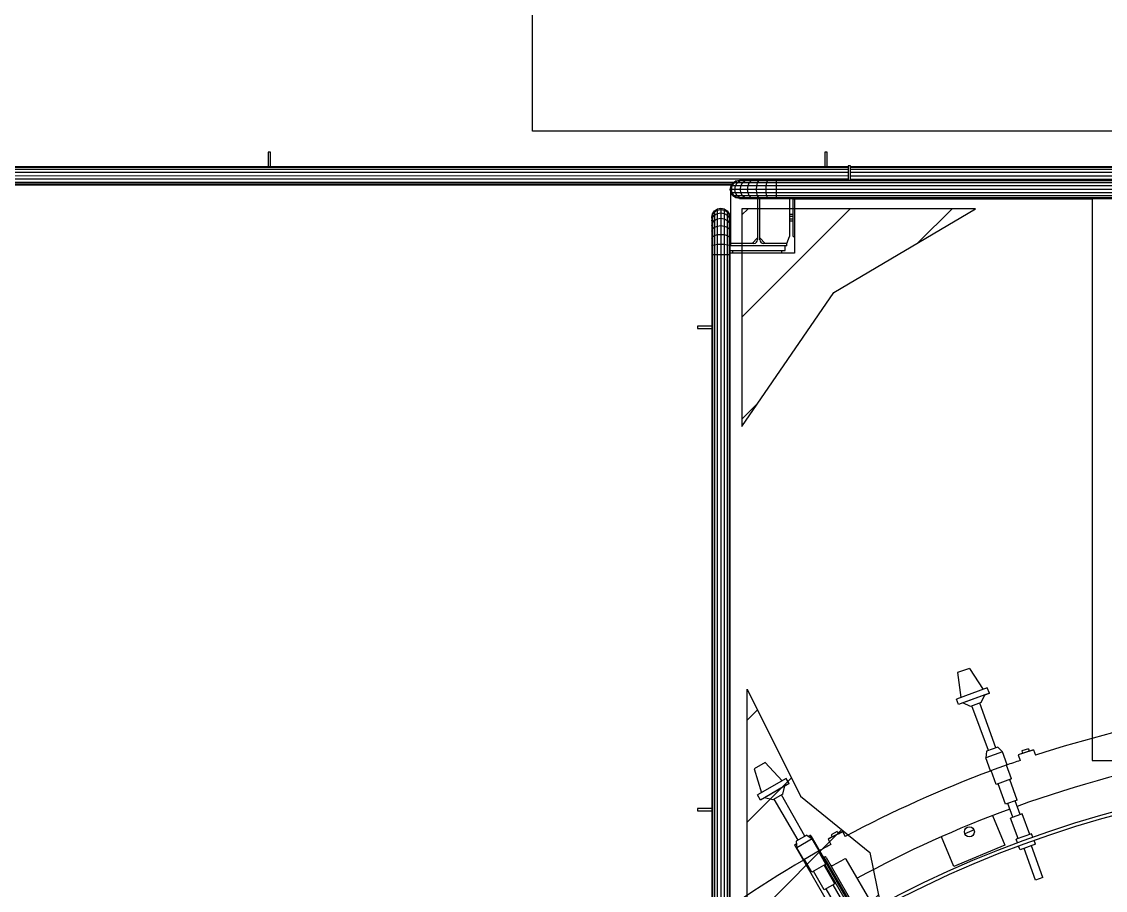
# Model space of a CAD drawing. Header units: metres. Extents: x 0 to 63075, y 0 to 44550.
# Drawn here: x 59312 to 59751.8, y 40773.4 to 41125.8 of the extents above; entities that cross this region are included whole.
import ezdxf

# ---------------------------------------------------------------- set-up
doc = ezdxf.new("R2010")
doc.units = ezdxf.units.M
doc.header["$LTSCALE"] = 75
for name, color, linetype in [('GSB', 7, 'Continuous'), ('ML6', 1, 'Continuous'), ('SDM', 7, 'Continuous'), ('SL1', 8, 'Continuous')]:
    doc.layers.add(name, color=color, linetype=linetype)
doc.styles.add('ROMANS', font='ROMANS.SHX')
doc.dimstyles.new('75___1-75', dxfattribs={"dimscale": 75, "dimtxt": 2.5, "dimasz": 2, "dimexe": 1.5, "dimexo": 1, "dimgap": 0.5, "dimtad": 1, "dimdec": 0, "dimzin": 12, "dimtxsty": 'ROMANS', "dimcen": 0, "dimclrd": 256, "dimclre": 256, "dimclrt": 3, "dimazin": 3, "dimtfac": 1, "dimtdec": 0, "dimtmove": 0, "dimatfit": 0, "dimfxl": 1, "dimlwd": -1, "dimlwe": -1, "dimarcsym": 0})
pattern_1 = [(44.99813, (326091.56, -18363.04), (-137.8813, 137.89033), [])]

# ---------------------------------------------------------------- blocks, each defined once
blk = doc.blocks.new('A$C6bae614f')
at = {"layer": 'SL1'}
h = blk.add_hatch(dxfattribs=at)
h.set_pattern_fill('_USER', color=256, scale=195, angle=44.9981, style=0, pattern_type=0)
h.set_pattern_definition(pattern_1)
h.paths.add_polyline_path([(411327.4, 47950.9), (411710.6, 48177.3), (411078.7, 48177.3), (411078.7, 47589.3)])
h = blk.add_hatch(dxfattribs=at)
h.set_pattern_fill('_USER', color=256, scale=195, angle=44.9981, style=0, pattern_type=0)
h.set_pattern_definition(pattern_1)
h.paths.add_polyline_path([(411093.1, 45576.3), (411093.2, 46879.6), (411237.4, 46590.4), (411424.6, 46437.9), (411471.5, 46208.4), (411418.3, 45980), (411218, 45793.8)])
for p, q in [((410513.2, 48386.9), (410513.3, 50484.1)), ((414924.5, 48386.7), (410513.2, 48386.9)), ((409798.7, 48330.1), (409798.7, 48291)), ((409805, 48330.1), (409798.7, 48330.1)), ((409805, 48291), (409805, 48330.1)), ((411303.2, 48330), (411303.2, 48290.9)), ((411309.5, 48330), (411303.2, 48330)), ((411309.5, 48290.9), (411309.5, 48330)), ((377948.1, 48292), (411365.7, 48290.9)), ((411365.7, 48293), (411365.7, 48253.9)), ((411372, 48293), (411365.7, 48293)), ((411372, 48253.9), (411372, 48293)), ((411372, 48290.9), (412564.8, 48290.9)), ((377932.9, 48267.6), (411365.7, 48266.5)), ((377934, 48277), (411365.7, 48275.9)), ((377937.3, 48284.9), (411365.7, 48283.8)), ((377942.2, 48290.2), (411365.7, 48289.1)), ((411372, 48289.1), (412564.8, 48289)), ((411372, 48283.8), (412564.8, 48283.7)), ((411372, 48275.9), (412564.8, 48275.8)), ((411372, 48266.5), (412564.8, 48266.5)), ((411365.7, 48257.2), (377934, 48258.3)), ((377937.3, 48250.4), (411058.5, 48249.3)), ((377942.2, 48245.1), (411052.9, 48244)), ((377948.1, 48243.2), (411051.7, 48242.1)), ((411047.6, 48229.5), (411049.5, 48238.9)), ((411049.5, 48238.9), (411054.8, 48246.8)), ((417690.1, 48238.7), (411049.5, 48238.9)), ((411050.7, 48229.5), (411052.6, 48238.9)), ((411052.6, 48238.9), (411057.7, 48246.8)), ((411054.8, 48246.8), (411062.7, 48252.1)), ((417684.8, 48246.6), (411054.8, 48246.8)), ((411057.7, 48246.8), (411065.4, 48252.1)), ((411059.9, 48229.5), (411061.6, 48238.9)), ((411061.6, 48238.9), (411066.4, 48246.8)), ((411062.7, 48252.1), (411072, 48253.9)), ((417676.9, 48251.9), (411062.7, 48252.1)), ((411065.4, 48252.1), (411074.5, 48253.9)), ((411066.4, 48246.8), (411073.5, 48252.1)), ((417667.5, 48253.7), (411072, 48253.9)), ((411073.5, 48252.1), (411081.9, 48253.9)), ((411074.8, 48229.5), (411076.2, 48238.9)), ((411076.2, 48238.9), (411080.3, 48246.8)), ((411080.3, 48246.8), (411086.5, 48252.1)), ((411086.5, 48252.1), (411093.8, 48253.9)), ((411094.5, 48229.5), (411095.6, 48238.9)), ((411095.6, 48238.9), (411098.9, 48246.8)), ((411098.9, 48246.8), (411103.9, 48252.1)), ((411103.9, 48252.1), (411109.7, 48253.9)), ((411118, 48229.5), (411118.9, 48238.9)), ((411118.9, 48238.9), (411121.1, 48246.8)), ((411121.1, 48246.8), (411124.6, 48252.1)), ((411124.6, 48252.1), (411128.6, 48253.9)), ((411144.3, 48229.5), (411144.8, 48238.9)), ((411144.8, 48238.9), (411145.9, 48246.8)), ((411145.9, 48246.8), (411147.7, 48252.1)), ((411147.7, 48252.1), (411149.8, 48253.9)), ((411172, 48252.1), (411172, 48253.9)), ((411172, 48246.8), (411172, 48252.1)), ((411172, 48238.9), (411172, 48246.8)), ((411172, 48229.5), (411172, 48238.9)), ((411372, 48257.2), (412564.8, 48257.2)), ((417679.6, 48229.3), (411047.6, 48229.5)), ((411049.5, 48220.2), (411047.6, 48229.5)), ((411048.3, 48226.3), (411048.3, 48077)), ((411048.3, 48222.4), (411049, 48222.4)), ((411054.8, 48212.3), (411049.5, 48220.2)), ((417690.1, 48220), (411049.5, 48220.2)), ((411052.6, 48220.2), (411050.7, 48229.5)), ((411057.7, 48212.3), (411052.6, 48220.2)), ((417684.8, 48212.1), (411054.8, 48212.3)), ((411062.7, 48207), (411054.8, 48212.3)), ((411065.4, 48207), (411057.7, 48212.3)), ((411061.6, 48220.2), (411059.9, 48229.5)), ((411066.4, 48212.3), (411061.6, 48220.2)), ((417676.9, 48206.8), (411062.7, 48207)), ((411072, 48205.1), (411062.7, 48207)), ((411074.5, 48205.1), (411065.4, 48207)), ((411073.5, 48207), (411066.4, 48212.3)), ((411072, 48205.1), (417667.5, 48204.9)), ((411081.9, 48205.1), (411073.5, 48207)), ((411076.2, 48220.2), (411074.8, 48229.5)), ((411080.3, 48212.3), (411076.2, 48220.2)), ((411086.5, 48207), (411080.3, 48212.3)), ((411093.8, 48205.1), (411086.5, 48207)), ((411095.6, 48220.2), (411094.5, 48229.5)), ((411098.9, 48212.3), (411095.6, 48220.2)), ((411103.8, 48207), (411098.9, 48212.3)), ((411109.7, 48205.1), (411103.8, 48207)), ((411118.9, 48220.2), (411118, 48229.5)), ((411121.1, 48212.3), (411118.9, 48220.2)), ((411124.6, 48207), (411121.1, 48212.3)), ((411121.4, 48205.1), (411121.4, 48093.6)), ((411128.6, 48205.1), (411124.6, 48207)), ((411127.2, 48093.6), (411127.2, 48205.1)), ((411144.8, 48220.2), (411144.3, 48229.5)), ((411145.9, 48212.3), (411144.8, 48220.2)), ((411147.7, 48207), (411145.9, 48212.3)), ((411149.8, 48205.1), (411147.7, 48207)), ((411172, 48220.2), (411172, 48229.5)), ((411172, 48212.3), (411172, 48220.2)), ((411172, 48207), (411172, 48212.3)), ((411172, 48205.1), (411172, 48207)), ((411206.8, 48205.1), (411207.2, 48204)), ((411207.2, 48204), (411207.2, 48102)), ((411217.2, 48204), (412025.5, 48204)), ((411217.2, 48102), (411217.2, 48204)), ((411221.5, 48204), (411221.5, 48057)), ((417717.5, 48203.8), (412025.5, 48204)), ((412025.5, 48204), (412025.5, 46686.5)), ((411004.8, 48171.3), (411012.7, 48176.6)), ((411012.7, 48176.6), (411022, 48178.4)), ((411012.7, 48173.5), (411012.7, 48176.6)), ((411012.7, 48173.5), (411022, 48175.3)), ((411022, 48178.4), (411022, 48108)), ((411022, 48178.4), (411031.3, 48176.6)), ((411022, 48175.3), (411031.3, 48173.5)), ((411031.3, 48176.6), (411031.3, 48107.2)), ((411031.3, 48176.6), (411039.3, 48171.3)), ((410997.6, 48154), (410999.5, 48163.4)), ((410997.6, 48151.5), (410999.5, 48160.6)), ((410997.6, 48154), (410997.6, 48151.5)), ((410997.6, 48144.1), (410999.5, 48152.6)), ((410997.6, 48151.5), (410997.6, 48097.4)), ((410999.5, 48163.4), (411004.8, 48171.3)), ((410999.5, 48160.6), (411004.8, 48168.4)), ((410999.5, 48160.6), (410999.5, 48163.4)), ((410999.5, 48160.6), (410999.5, 48152.6)), ((410999.5, 48152.6), (411004.8, 48159.7)), ((410999.5, 48152.6), (410999.5, 48101.5)), ((410999.5, 48139.5), (411004.8, 48145.7)), ((411004.8, 48168.4), (411012.7, 48173.5)), ((411004.8, 48168.4), (411004.8, 48171.3)), ((411004.8, 48168.4), (411004.8, 48127.2)), ((411004.8, 48159.7), (411012.7, 48164.5)), ((411004.8, 48145.7), (411012.7, 48149.9)), ((411012.7, 48130.4), (411012.7, 48173.5)), ((411012.7, 48164.5), (411022, 48166.1)), ((411012.7, 48149.9), (411022, 48151.3)), ((411022, 48166.1), (411031.3, 48164.5)), ((411022, 48151.3), (411031.3, 48149.9)), ((411031.3, 48173.5), (411039.3, 48168.4)), ((411031.3, 48164.5), (411039.3, 48159.7)), ((411031.3, 48149.9), (411039.3, 48145.7)), ((411039.3, 48171.3), (411039.3, 48145.7)), ((411039.3, 48171.3), (411044.6, 48163.4)), ((411039.3, 48168.4), (411044.6, 48160.6)), ((411039.3, 48159.7), (411044.6, 48152.6)), ((411039.3, 48145.7), (411044.6, 48139.5)), ((411039.3, 48145.7), (411039.3, 48127.1)), ((411044.6, 48160.6), (411044.6, 48163.4)), ((411044.6, 48163.4), (411046.4, 48154)), ((411044.6, 48160.6), (411044.6, 48139.5)), ((411044.6, 48160.6), (411046.4, 48151.5)), ((411044.6, 48152.6), (411046.4, 48144.1)), ((411046.4, 48151.5), (411046.4, 48154)), ((411046.4, 48151.5), (411046.4, 48097.4)), ((411207.2, 48162.3), (411217.2, 48162.3)), ((411217.2, 48156), (411207.2, 48156)), ((411207.2, 48150), (411217.2, 48150)), ((410997.6, 48132.2), (410999.5, 48139.5)), ((410997.6, 48116.4), (410999.5, 48122.2)), ((410999.5, 48122.2), (411004.8, 48127.2)), ((411004.8, 48127.2), (411012.7, 48130.4)), ((411004.8, 48127.2), (411004.8, 48104.9)), ((411012.7, 48130.4), (411022, 48131.6)), ((411012.7, 48107.2), (411012.7, 48130.4)), ((411022, 48131.6), (411031.3, 48130.4)), ((411031.3, 48130.4), (411039.3, 48127.1)), ((411039.3, 48127.1), (411044.6, 48122.2)), ((411039.3, 48127.1), (411039.3, 48104.9)), ((411044.6, 48139.5), (411044.6, 48122.2)), ((411044.6, 48139.5), (411046.4, 48132.2)), ((411044.6, 48122.2), (411046.4, 48116.4)), ((411044.6, 48122.2), (411044.6, 48101.5)), ((411217.2, 48143.7), (411207.2, 48143.7)), ((410997.6, 48097.4), (410999.5, 48101.5)), ((410997.6, 48097.4), (410997.6, 48076.3)), ((410999.5, 48101.5), (411004.8, 48104.9)), ((410999.5, 48101.5), (410999.5, 48078.4)), ((411004.8, 48104.9), (411012.7, 48107.2)), ((411004.8, 48104.9), (411004.8, 48080.1)), ((411012.7, 48107.2), (411022, 48108)), ((411012.7, 48081.3), (411012.7, 48107.2)), ((411022, 48108), (411031.3, 48107.2)), ((411022, 48108), (411022, 48081.7)), ((411031.3, 48107.2), (411031.3, 48081.3)), ((411031.3, 48107.2), (411039.3, 48104.9)), ((411039.3, 48104.9), (411039.3, 48080.1)), ((411039.3, 48104.9), (411044.6, 48101.5)), ((411044.6, 48101.5), (411044.6, 48078.4)), ((411044.6, 48101.5), (411046.4, 48097.4)), ((411046.4, 48097.4), (411046.4, 48076.3)), ((411106.4, 48083.6), (411121.4, 48098.6)), ((411127.2, 48098.6), (411142.2, 48083.6)), ((411200.3, 48083.6), (411207.2, 48102)), ((411217.2, 48102), (411221.5, 48102)), ((410997.6, 48076.3), (410997.4, 42344.5)), ((410997.6, 48076.3), (410999.5, 48078.4)), ((410999.5, 48078.4), (410999.3, 42332.7)), ((410999.5, 48078.4), (411004.8, 48080.1)), ((411004.8, 48080.1), (411004.6, 42327.7)), ((411004.8, 48080.1), (411012.7, 48081.3)), ((411012.5, 42322.6), (411012.7, 48081.3)), ((411012.7, 48081.3), (411022, 48081.7)), ((411022, 48081.7), (411021.8, 42320.8)), ((411022, 48081.7), (411031.3, 48081.3)), ((411031.3, 48081.3), (411031.2, 42319.5)), ((411031.3, 48081.3), (411039.3, 48080.1)), ((411039.3, 48080.1), (411039.1, 42324.8)), ((411039.3, 48080.1), (411044.6, 48078.4)), ((411044.6, 48078.4), (411044.4, 42332.7)), ((411044.6, 48078.4), (411046.4, 48076.3)), ((411046.4, 48076.3), (411046.2, 42344.5)), ((411200.3, 48077), (411046.4, 48077)), ((411046.4, 48064.5), (411195.5, 48064.5)), ((411221.5, 48057), (411046.4, 48057)), ((411111.4, 48083.6), (411048.3, 48083.6)), ((411054, 48057), (411054, 48064.5)), ((411200.3, 48083.6), (411137.2, 48083.6)), ((411187, 48057), (411187, 48064.5)), ((411195.5, 48064.5), (411195.5, 48077)), ((411200.3, 48077), (411200.3, 48083.6)), ((410997.6, 48054), (410999.5, 48054)), ((410999.5, 48054), (411004.8, 48054)), ((411004.8, 48054), (411012.7, 48054)), ((411012.7, 48054), (411022, 48054)), ((411022, 48054), (411031.3, 48054)), ((411031.3, 48054), (411039.3, 48054)), ((411039.3, 48054), (411044.6, 48054)), ((411044.6, 48054), (411046.4, 48054)), ((410997.6, 47860.4), (410958.5, 47860.4)), ((410958.5, 47860.4), (410958.5, 47854)), ((410958.5, 47854), (410997.6, 47854)), ((411693.6, 46935.6), (411662, 46924.1)), ((411662, 46924.1), (411670.2, 46856.9)), ((411693.6, 46935.6), (411730.5, 46878.8)), ((411742.1, 46883), (411658.6, 46852.6)), ((411747.6, 46868.2), (411664, 46837.8)), ((411735.7, 46863.8), (411675.9, 46842.1)), ((411725.8, 46843.3), (411735.7, 46863.8)), ((411735.7, 46863.8), (411747.6, 46868.2)), ((411747.6, 46868.2), (411742.1, 46883)), ((411664, 46837.8), (411658.6, 46852.6)), ((411675.9, 46842.1), (411664, 46837.8)), ((411696.6, 46832.7), (411675.9, 46842.1)), ((411725.8, 46843.3), (411696.6, 46832.7)), ((411745, 46713.9), (411700.4, 46834)), ((411765.1, 46721.2), (411722.1, 46841.9)), ((411739.7, 46712), (411738.3, 46693.8)), ((411783.2, 46710.1), (411738.3, 46693.8)), ((411770.4, 46723.2), (411739.7, 46712)), ((411770.4, 46723.2), (411783.2, 46710.1)), ((411795.9, 46675.1), (411783.2, 46710.1)), ((411867.3, 46715.5), (411825.7, 46702.2)), ((411853.4, 46718.4), (411835.4, 46712.6)), ((411835.4, 46712.6), (411837.5, 46705.9)), ((411855.6, 46711.8), (411837.5, 46705.9)), ((411853.4, 46718.4), (411855.6, 46711.8)), ((411855.6, 46711.8), (411867.3, 46715.5)), ((411867.3, 46715.5), (411872.1, 46700.8)), ((411141.5, 46681.3), (411112.4, 46664.5)), ((411141.5, 46681.3), (411187.7, 46631.9)), ((411751, 46658.8), (411738.3, 46693.8)), ((411837.5, 46705.9), (411825.7, 46702.2)), ((411825.7, 46702.2), (411830.6, 46686.9)), ((412025.5, 46686.5), (412129.9, 46686.5)), ((411112.4, 46664.5), (411132.1, 46599.8)), ((411795.9, 46675.1), (411751, 46658.8)), ((411766.5, 46621.8), (411752.8, 46659.4)), ((411807.9, 46636.9), (411794.2, 46674.5)), ((411198.4, 46638.1), (411121.4, 46593.6)), ((411206.3, 46624.4), (411129.3, 46579.9)), ((411195.3, 46618), (411206.3, 46624.4)), ((411206.3, 46624.4), (411198.4, 46638.1)), ((411807.9, 46636.9), (411766.5, 46621.8)), ((411791.5, 46568.6), (411771.5, 46623.7)), ((411822.9, 46580), (411802.9, 46635.1)), ((411129.3, 46579.9), (411121.4, 46593.6)), ((411195.3, 46618), (411140.3, 46586.2)), ((411189.2, 46596.1), (411162.3, 46580.5)), ((411249.1, 46482.7), (411185.8, 46594.1)), ((411189.2, 46596.1), (411195.3, 46618)), ((411140.3, 46586.2), (411129.3, 46579.9)), ((411162.3, 46580.5), (411140.3, 46586.2)), ((411230.6, 46472), (411165.8, 46582.5)), ((411822.9, 46580), (411791.5, 46568.6)), ((411810.8, 46533.4), (411797.2, 46570.7)), ((411830.7, 46540.7), (411817.2, 46577.9)), ((410958.5, 46557.4), (410958.5, 46551)), ((410997.6, 46557.4), (410958.5, 46557.4)), ((410958.5, 46551), (410997.6, 46551)), ((411756.5, 46538.3), (411789.8, 46458)), ((411836.5, 46542.7), (411805.1, 46531.3)), ((411856.7, 46487.2), (411836.5, 46542.7)), ((411825.3, 46475.8), (411805.1, 46531.3)), ((411254, 46485.5), (411225.7, 46469.2)), ((411254, 46485.5), (411268.8, 46474.9)), ((411263.8, 46484), (411259.5, 46481.5)), ((411265, 46484.6), (411263.8, 46484)), ((411263.8, 46484), (411391.3, 46263)), ((411265, 46484.6), (411392.5, 46263.7)), ((411350.8, 46494.8), (411312.1, 46474.4)), ((411323, 46480.2), (411312.1, 46474.4)), ((411336.6, 46495.2), (411319.8, 46486.4)), ((411319.8, 46486.4), (411323, 46480.2)), ((411339.9, 46489.1), (411323, 46480.2)), ((411336.6, 46495.2), (411339.9, 46489.1)), ((411339.9, 46489.1), (411350.8, 46494.8)), ((411350.8, 46494.8), (411358, 46481.2)), ((411651.2, 46400.6), (411617.9, 46480.9)), ((411861.9, 46489.1), (411820.1, 46473.9)), ((411865.3, 46479.6), (411861.9, 46489.1)), ((411221, 46459.2), (411225.3, 46461.7)), ((411221, 46459.2), (411348.5, 46238.3)), ((411225.3, 46461.7), (411226.4, 46462.4)), ((411225.7, 46469.2), (411227.5, 46451)), ((411268.8, 46474.9), (411227.5, 46451)), ((411246.1, 46418.8), (411227.5, 46451)), ((411287.5, 46442.6), (411268.8, 46474.9)), ((411312.1, 46474.4), (411319.5, 46460.2)), ((411789.8, 46458), (411651.2, 46400.6)), ((411823.5, 46464.4), (411820.1, 46473.9)), ((411830.5, 46445.2), (411826.8, 46455.5)), ((411872.3, 46460.4), (411830.5, 46445.2)), ((411872.6, 46363.4), (411841.4, 46449.2)), ((411892.6, 46370.7), (411861.4, 46456.5)), ((411872.3, 46460.4), (411868.6, 46470.7)), ((411287.5, 46442.6), (411246.1, 46418.8)), ((411267.7, 46385), (411247.7, 46419.7)), ((411305.8, 46407.1), (411285.8, 46441.7)), ((411300.7, 46425.4), (411299.5, 46424.7)), ((411300.7, 46425.4), (411393.7, 46264.4)), ((411306.8, 46424.9), (411398, 46266.8)), ((411325.9, 46403.7), (411354.9, 46420.4)), ((411436.9, 46288.4), (411361, 46419.9)), ((411305.8, 46407.1), (411267.7, 46385)), ((411301.6, 46337), (411272.3, 46387.7)), ((411330.5, 46353.7), (411301.2, 46404.4)), ((411303.3, 46405.6), (411381.9, 46269.3)), ((411892.6, 46370.7), (411872.6, 46363.4)), ((411330.5, 46353.7), (411301.6, 46337)), ((411326.7, 46305.6), (411306.8, 46340)), ((411345.1, 46316.3), (411325.3, 46350.6))]:
    blk.add_line(p, q, dxfattribs=at)
for points in [[(411327.4, 47950.9), (411710.6, 48177.3), (411078.7, 48177.3), (411078.7, 47589.3)], [(411093.1, 45576.3), (411093.2, 46879.6), (411237.4, 46590.4), (411424.6, 46437.9), (411471.5, 46208.4), (411418.3, 45980), (411218, 45793.8)]]:
    blk.add_lwpolyline(points, close=True, dxfattribs=at)
for centre, radius in [((412870.4, 43653), 3000), ((412870.4, 43653), 2990.5), ((411693.7, 46494), 13.5)]:
    blk.add_circle(centre, radius, dxfattribs=at)
for centre, radius, start, end in [((411111.4, 48093.6), 10, 269.9981, 359.9981), ((411137.2, 48093.6), 10, 179.9981, 269.9981), ((412870.4, 43653), 3207.1, 100.3916, 108.1351), ((412870.4, 43653), 3207.1, 108.918, 109.6047), ((412870.4, 43653), 3092.8, 100.1952, 109.801), ((412870.4, 43653), 3207.1, 110.3916, 118.1351), ((412870.4, 43653), 3092.8, 110.1952, 118.5864), ((412870.4, 43653), 3075, 112.2466, 112.7497), ((412870.4, 43653), 3207.1, 118.918, 119.5444), ((412870.4, 43653), 3207.1, 120.4519, 128.1351)]:
    blk.add_arc(centre, radius, start, end, dxfattribs=at)
for centre, major_axis in [((411302.5, 46422.4), (4.33, 2.5)), ((411356.7, 46417.4), (4.33, 2.5)), ((411323.8, 46407.4), (-5.2, -3))]:
    blk.add_ellipse(centre, major_axis=major_axis, ratio=0.707107, start_param=0, end_param=1.570796, dxfattribs=at)
blk = doc.blocks.new('zw$15D4')
at = {"layer": 'ML6', "xscale": 0.2502808837766805, "yscale": 0.2502808837766805, "zscale": 0.2502808837766805}
blk.add_blockref('A$C6bae614f', (-85544.74, -3177.34), dxfattribs=at)

msp = doc.modelspace()

# ---------------------------------------------------------------- block references
at = {"layer": 'GSB', "xscale": 0.6000000000000068, "yscale": 0.6000000000000068, "zscale": 0.6000000000000068}
msp.add_blockref('zw$15D4', (49200, 35721.63), dxfattribs=at)

# ---------------------------------------------------------------- leaders
at = {"layer": 'SDM'}
msp.add_leader([(52766.71, 37891.88), (59453.13, 42438.72), (62243.43, 42438.72)], dimstyle='75___1-75', override={"dimtad": 0}, dxfattribs=at)

doc.saveas('drawing.dxf')
